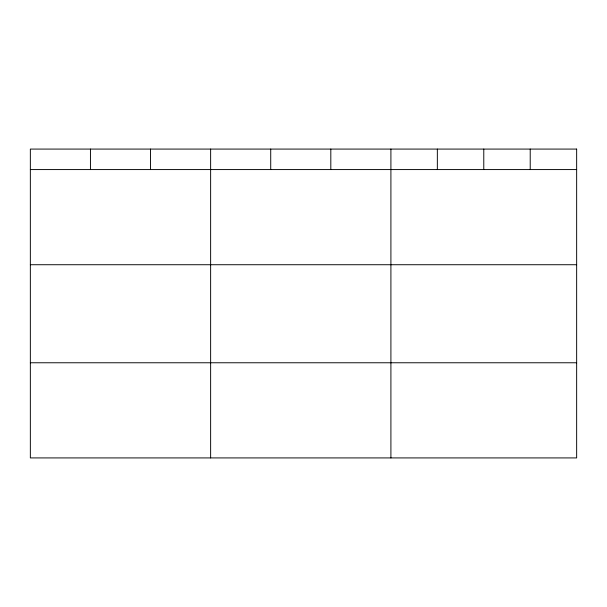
<?xml version="1.0" encoding="UTF-8"?>
<svg xmlns="http://www.w3.org/2000/svg" width="607" height="607" viewBox="0 0 607 607"><rect width="100%" height="100%" fill="white"/><g stroke="black" fill="none" stroke-linecap="round" stroke-linejoin="round"><path stroke-width="0.91" d="M30.35 169.573L576.65 169.573M30.35 264.728L576.65 264.728M30.35 362.766L576.65 362.766M530.215 149.079L530.215 169.573M483.779 149.079L483.779 169.573M437.344 149.079L437.344 169.573M390.908 149.079L390.908 457.921M330.815 149.079L330.815 169.573M270.722 149.079L270.722 169.573M210.629 149.079L210.629 457.921M150.536 149.079L150.536 169.573M90.443 149.079L90.443 169.573M576.65 149.079L30.35 149.079L30.35 457.921L576.65 457.921L576.65 149.079"/></g></svg>
